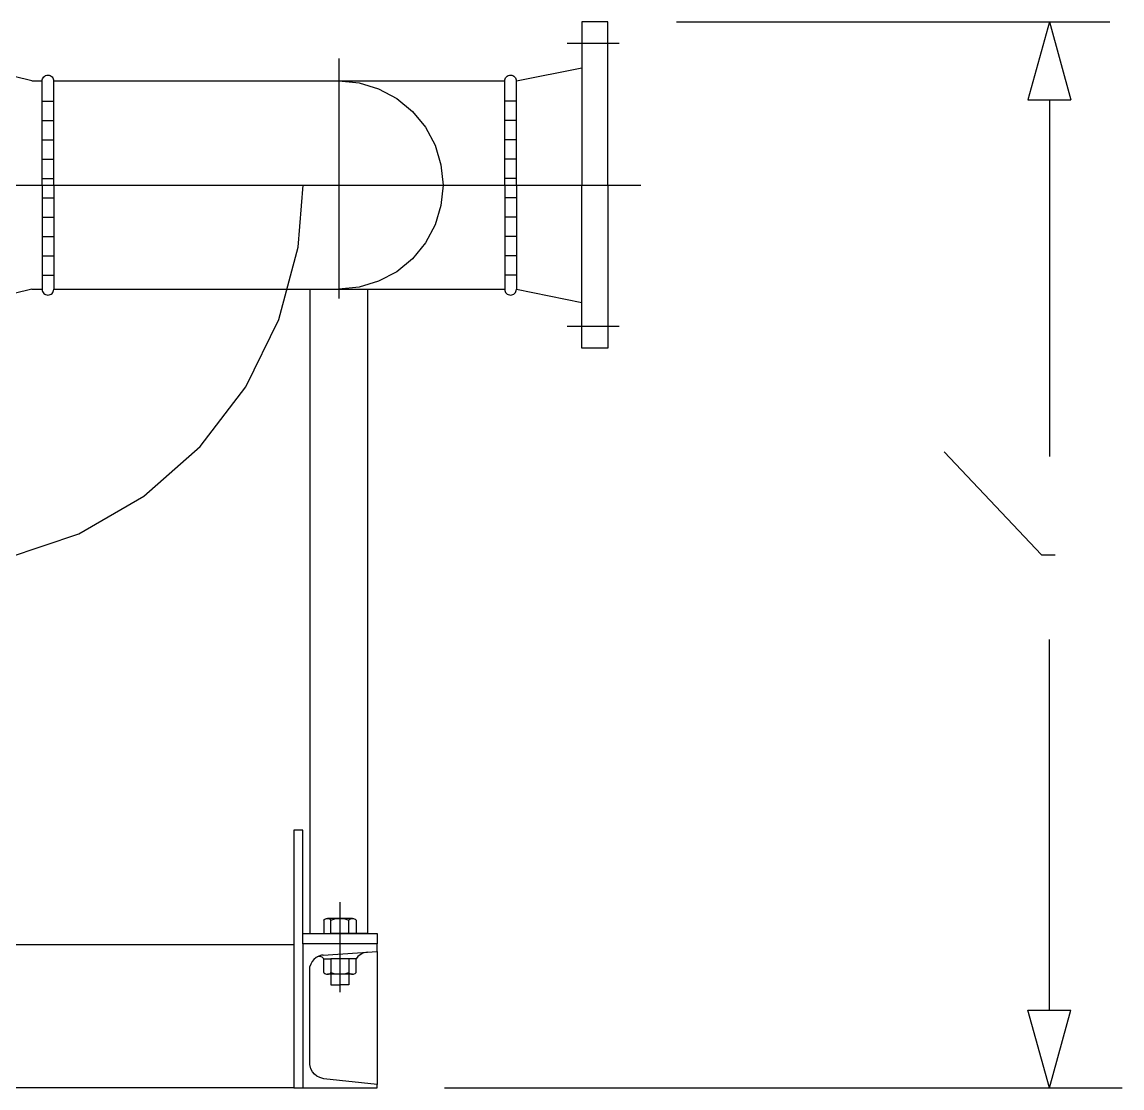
# Model space of a CAD drawing. Extents: x 476 to 1221, y 194 to 1004.
# Drawn here: x 900.6 to 1221.1, y 193.5 to 504.3 of the extents above; entities that cross this region are included whole.
import ezdxf

# ---------------------------------------------------------------- set-up
doc = ezdxf.new("R2010")
doc.units = 0
doc.header["$MEASUREMENT"] = 0
doc.layers.get('0').update_dxf_attribs({"linetype": 'CONTINUOUS'})
for name, color, linetype in [('-1', 7, 'CONTINUOUS'), ('1', 7, 'CONTINUOUS'), ('4', 7, 'CONTINUOUS')]:
    doc.layers.add(name, color=color, linetype=linetype)

msp = doc.modelspace()

# ---------------------------------------------------------------- linework, layer by layer
at = {"layer": '-1', "color": 5, "linetype": 'Continuous'}
msp.add_line((1197.65, 348.89), (1201.65, 348.89), dxfattribs=at)
at = {"linetype": 'Continuous'}
msp.add_line((1197.65, 348.89), (1169.33, 378.99), dxfattribs=at)
at = {"layer": '1', "color": 7, "linetype": 'Continuous'}
for p, q in [((1071.3, 504.27), (1063.7, 504.27)), ((1063.7, 504.27), (1063.7, 456.72)), ((1071.3, 456.72), (1071.3, 504.27)), ((903.46, 487.09), (887.43, 490.95)), ((1044.63, 487.09), (1063.7, 490.95)), ((906.42, 487.09), (906.45, 487.42)), ((906.45, 487.42), (906.55, 487.74)), ((906.55, 487.74), (906.71, 488.03)), ((906.71, 488.03), (906.92, 488.29)), ((906.92, 488.29), (907.18, 488.5)), ((907.18, 488.5), (907.47, 488.66)), ((907.47, 488.66), (907.79, 488.75)), ((907.79, 488.75), (908.12, 488.78)), ((908.12, 488.78), (908.45, 488.75)), ((908.45, 488.75), (908.77, 488.66)), ((908.77, 488.66), (909.06, 488.5)), ((909.06, 488.5), (909.32, 488.29)), ((909.32, 488.29), (909.53, 488.03)), ((909.53, 488.03), (909.69, 487.74)), ((909.69, 487.74), (909.79, 487.42)), ((909.79, 487.42), (909.82, 487.09)), ((1041.24, 487.09), (1041.27, 487.42)), ((1041.27, 487.42), (1041.36, 487.74)), ((1041.36, 487.74), (1041.52, 488.03)), ((1041.52, 488.03), (1041.73, 488.29)), ((1041.73, 488.29), (1041.99, 488.5)), ((1041.99, 488.5), (1042.28, 488.66)), ((1042.28, 488.66), (1042.6, 488.75)), ((1042.6, 488.75), (1042.93, 488.78)), ((1042.93, 488.78), (1043.27, 488.75)), ((1043.27, 488.75), (1043.58, 488.66)), ((1043.58, 488.66), (1043.88, 488.5)), ((1043.88, 488.5), (1044.14, 488.29)), ((1044.14, 488.29), (1044.35, 488.03)), ((1044.35, 488.03), (1044.5, 487.74)), ((1044.5, 487.74), (1044.6, 487.42)), ((1044.6, 487.42), (1044.63, 487.09)), ((903.46, 487.09), (906.42, 487.09)), ((906.42, 456.72), (906.42, 487.09)), ((909.82, 487.09), (1041.24, 487.09)), ((909.82, 456.72), (909.82, 487.09)), ((992.89, 487.09), (998.82, 486.5)), ((998.82, 486.5), (1004.51, 484.77)), ((1004.51, 484.77), (1009.76, 481.97)), ((1041.24, 456.72), (1041.24, 487.09)), ((1044.63, 456.72), (1044.63, 487.09)), ((906.42, 481.21), (909.82, 481.21)), ((1009.76, 481.97), (1014.36, 478.19)), ((1044.63, 481.21), (1041.24, 481.21)), ((1014.36, 478.19), (1018.14, 473.59)), ((906.42, 475.57), (909.82, 475.57)), ((1044.63, 475.57), (1041.24, 475.57)), ((1018.14, 473.59), (1020.95, 468.34)), ((906.42, 469.93), (909.82, 469.93)), ((1020.95, 468.34), (1022.67, 462.65)), ((1044.63, 469.93), (1041.24, 469.93)), ((906.42, 464.29), (909.82, 464.29)), ((1022.67, 462.65), (1023.26, 456.72)), ((1044.63, 464.29), (1041.24, 464.29)), ((906.42, 458.65), (909.82, 458.65)), ((1044.63, 458.65), (1041.24, 458.65)), ((906.42, 456.72), (906.42, 426.36)), ((909.82, 456.72), (909.82, 426.36)), ((1023.26, 456.72), (1022.67, 450.8)), ((1041.24, 456.72), (1041.24, 426.36)), ((1044.63, 456.72), (1044.63, 426.36)), ((1063.7, 409.17), (1063.7, 456.72)), ((1071.3, 456.72), (1071.3, 409.17)), ((906.42, 453.01), (909.82, 453.01)), ((1044.63, 453.01), (1041.24, 453.01)), ((1022.67, 450.8), (1020.95, 445.1)), ((906.42, 447.37), (909.82, 447.37)), ((1044.63, 447.37), (1041.24, 447.37)), ((1020.95, 445.1), (1018.14, 439.85)), ((906.42, 441.73), (909.82, 441.73)), ((1018.14, 439.85), (1014.36, 435.25)), ((1044.63, 441.73), (1041.24, 441.73)), ((906.42, 436.09), (909.82, 436.09)), ((1044.63, 436.09), (1041.24, 436.09)), ((1014.36, 435.25), (1009.76, 431.48)), ((906.42, 430.45), (909.82, 430.45)), ((1009.76, 431.48), (1004.51, 428.67)), ((1044.63, 430.45), (1041.24, 430.45)), ((903.46, 426.36), (887.43, 422.5)), ((903.46, 426.36), (906.42, 426.36)), ((906.42, 426.36), (906.45, 426.03)), ((909.79, 426.03), (909.82, 426.36)), ((909.82, 426.36), (1041.24, 426.36)), ((984.48, 426.36), (984.48, 238.5)), ((998.82, 426.94), (992.89, 426.36)), ((1004.51, 428.67), (998.82, 426.94)), ((1001.3, 426.36), (1001.3, 238.5)), ((1041.24, 426.36), (1041.27, 426.03)), ((1044.6, 426.03), (1044.63, 426.36)), ((1044.63, 426.36), (1063.7, 422.49)), ((906.45, 426.03), (906.55, 425.71)), ((906.55, 425.71), (906.71, 425.41)), ((906.71, 425.41), (906.92, 425.16)), ((906.92, 425.16), (907.18, 424.95)), ((907.18, 424.95), (907.47, 424.79)), ((907.47, 424.79), (907.79, 424.69)), ((907.79, 424.69), (908.12, 424.66)), ((908.12, 424.66), (908.45, 424.69)), ((908.45, 424.69), (908.77, 424.79)), ((908.77, 424.79), (909.06, 424.95)), ((909.06, 424.95), (909.32, 425.16)), ((909.32, 425.16), (909.53, 425.41)), ((909.53, 425.41), (909.69, 425.71)), ((909.69, 425.71), (909.79, 426.03)), ((1041.27, 426.03), (1041.36, 425.71)), ((1041.36, 425.71), (1041.52, 425.41)), ((1041.52, 425.41), (1041.73, 425.16)), ((1041.73, 425.16), (1041.99, 424.95)), ((1041.99, 424.95), (1042.28, 424.79)), ((1042.28, 424.79), (1042.6, 424.69)), ((1042.6, 424.69), (1042.93, 424.66)), ((1042.93, 424.66), (1043.27, 424.69)), ((1043.27, 424.69), (1043.58, 424.79)), ((1043.58, 424.79), (1043.88, 424.95)), ((1043.88, 424.95), (1044.14, 425.16)), ((1044.14, 425.16), (1044.35, 425.41)), ((1044.35, 425.41), (1044.5, 425.71)), ((1044.5, 425.71), (1044.6, 426.03)), ((1071.3, 409.17), (1063.7, 409.17)), ((982.45, 268.67), (979.75, 268.67)), ((979.75, 268.67), (979.75, 193.51)), ((982.45, 238.5), (982.45, 268.67)), ((988.52, 242.48), (988.56, 242.53)), ((988.52, 242.48), (988.52, 238.5)), ((988.56, 242.53), (988.78, 242.71)), ((988.78, 242.71), (989.02, 242.84)), ((989.02, 242.84), (989.29, 242.92)), ((989.29, 242.92), (989.57, 242.95)), ((996.86, 242.95), (989.57, 242.95)), ((989.57, 242.95), (989.85, 242.92)), ((989.85, 242.92), (990.11, 242.84)), ((990.11, 242.84), (990.36, 242.71)), ((990.36, 242.71), (990.57, 242.53)), ((990.57, 242.53), (990.62, 242.48)), ((990.62, 242.48), (991.76, 242.81)), ((990.62, 238.5), (990.62, 242.48)), ((990.62, 238.5), (990.62, 242.48)), ((991.76, 242.81), (993.22, 242.95)), ((993.22, 242.95), (994.67, 242.81)), ((994.67, 242.81), (995.81, 242.48)), ((995.81, 242.48), (995.86, 242.53)), ((995.81, 238.5), (995.81, 242.48)), ((995.86, 242.53), (996.07, 242.71)), ((996.07, 242.71), (996.32, 242.84)), ((996.32, 242.84), (996.58, 242.92)), ((996.58, 242.92), (996.86, 242.95)), ((996.86, 242.95), (997.14, 242.92)), ((997.14, 242.92), (997.41, 242.84)), ((997.41, 242.84), (997.65, 242.71)), ((997.65, 242.71), (997.87, 242.53)), ((997.87, 242.53), (997.91, 242.48)), ((997.91, 242.48), (997.91, 238.5)), ((982.45, 235.5), (982.45, 238.5)), ((982.45, 238.5), (1001.3, 238.5)), ((984.48, 238.5), (992.89, 238.5)), ((988.52, 238.5), (990.62, 238.5)), ((995.81, 238.5), (990.62, 238.5)), ((1001.3, 238.5), (992.89, 238.5)), ((997.91, 238.5), (995.81, 238.5)), ((1001.3, 238.5), (1004.1, 238.5)), ((1004.1, 238.5), (1004.1, 235.5)), ((831.36, 235.34), (979.75, 235.34)), ((982.45, 235.5), (982.45, 193.51)), ((1004.1, 235.5), (982.45, 235.5)), ((1004.1, 233.28), (1004.1, 235.5)), ((985.65, 231.01), (985.11, 230.36)), ((986.3, 231.55), (985.65, 231.01)), ((987.04, 231.94), (986.3, 231.55)), ((986.71, 231.78), (986.57, 231.71)), ((986.98, 231.86), (986.71, 231.78)), ((987.25, 231.89), (986.98, 231.86)), ((987.84, 232.19), (987.04, 231.94)), ((987.53, 231.86), (987.25, 231.89)), ((987.8, 231.78), (987.53, 231.86)), ((988.04, 231.65), (987.8, 231.78)), ((988.32, 232.25), (987.84, 232.19)), ((988.26, 231.47), (988.04, 231.65)), ((988.44, 231.26), (988.26, 231.47)), ((988.32, 232.25), (1004.1, 233.28)), ((988.52, 231.12), (988.44, 231.26)), ((988.52, 227.14), (988.52, 231.12)), ((988.52, 231.12), (990.62, 231.12)), ((990.62, 231.12), (990.62, 227.14)), ((995.81, 231.12), (990.62, 231.12)), ((990.62, 231.12), (990.62, 227.14)), ((997.91, 231.12), (995.81, 231.12)), ((995.81, 231.12), (995.81, 227.14)), ((997.93, 231.15), (997.91, 231.12)), ((997.91, 227.14), (997.91, 231.12)), ((998.48, 231.82), (997.93, 231.15)), ((999.15, 232.37), (998.48, 231.82)), ((999.91, 232.77), (999.15, 232.37)), ((1000.73, 233.02), (999.91, 232.77)), ((1001.31, 233.1), (1000.73, 233.02)), ((1004.1, 233.28), (1004.1, 194.51)), ((984.72, 229.62), (984.48, 228.88)), ((984.48, 200.21), (984.48, 228.88)), ((985.11, 230.36), (984.72, 229.62)), ((988.52, 227.14), (988.56, 227.09)), ((988.56, 227.09), (988.78, 226.92)), ((988.78, 226.92), (989.02, 226.79)), ((989.02, 226.79), (989.29, 226.7)), ((989.29, 226.7), (989.57, 226.68)), ((989.57, 226.68), (989.85, 226.7)), ((996.86, 226.68), (989.57, 226.68)), ((989.85, 226.7), (990.11, 226.79)), ((990.11, 226.79), (990.36, 226.92)), ((990.36, 226.92), (990.57, 227.09)), ((990.57, 227.09), (990.62, 227.14)), ((990.59, 226.68), (990.59, 223.62)), ((990.62, 227.14), (991.76, 226.82)), ((991.76, 226.82), (993.22, 226.68)), ((993.22, 226.68), (994.67, 226.82)), ((994.67, 226.82), (995.81, 227.14)), ((995.81, 227.14), (995.86, 227.09)), ((995.84, 226.68), (995.84, 223.62)), ((995.86, 227.09), (996.07, 226.92)), ((996.07, 226.92), (996.32, 226.79)), ((996.32, 226.79), (996.58, 226.7)), ((996.58, 226.7), (996.86, 226.68)), ((996.86, 226.68), (997.14, 226.7)), ((997.14, 226.7), (997.41, 226.79)), ((997.41, 226.79), (997.65, 226.92)), ((997.65, 226.92), (997.87, 227.09)), ((997.87, 227.09), (997.91, 227.14)), ((990.59, 223.62), (993.22, 223.62)), ((995.84, 223.62), (993.22, 223.62)), ((984.53, 199.95), (984.48, 200.21)), ((984.79, 199.07), (984.53, 199.95)), ((985.23, 198.26), (984.79, 199.07)), ((985.81, 197.55), (985.23, 198.26)), ((986.52, 196.97), (985.81, 197.55)), ((987.33, 196.54), (986.52, 196.97)), ((988.2, 196.27), (987.33, 196.54)), ((988.57, 196.21), (988.2, 196.27)), ((1004.1, 194.51), (988.57, 196.21)), ((979.75, 193.51), (744.57, 193.51)), ((979.75, 193.51), (1004.1, 193.51)), ((1004.1, 193.51), (1004.1, 194.51))]:
    msp.add_line(p, q, dxfattribs=at)
at = {"layer": '1', "color": 3, "linetype": 'Continuous'}
for p, q in [((1091.28, 504.27), (1217.57, 504.27)), ((1199.98, 481.6), (1199.98, 377.56)), ((1199.98, 216.18), (1199.98, 324.21)), ((1023.69, 193.51), (1221.13, 193.51))]:
    msp.add_line(p, q, dxfattribs=at)
at = {"layer": '1', "color": 4, "linetype": 'Continuous'}
for p, q in [((1074.63, 497.96), (1059.48, 497.96)), ((992.89, 493.58), (992.89, 423.64)), ((476.33, 456.72), (1080.92, 456.72)), ((981.07, 438.64), (982.55, 456.72)), ((975.43, 417.5), (981.07, 438.64)), ((965.77, 397.87), (975.43, 417.5)), ((1074.63, 415.48), (1059.48, 415.48)), ((952.47, 380.5), (965.77, 397.87)), ((936.03, 366.05), (952.47, 380.5)), ((917.09, 355.1), (936.03, 366.05)), ((896.38, 348.04), (917.09, 355.1)), ((993.22, 247.67), (993.22, 221.45))]:
    msp.add_line(p, q, dxfattribs=at)
at = {"layer": '4', "color": 3, "linetype": 'Continuous'}
for p, q in [((1199.98, 504.27), (1193.71, 481.6)), ((1199.98, 504.27), (1206.25, 481.6)), ((1193.71, 481.6), (1206.25, 481.6)), ((1193.71, 481.6), (1206.25, 481.6)), ((1193.71, 216.18), (1206.25, 216.18)), ((1199.98, 193.51), (1193.71, 216.18)), ((1193.71, 216.18), (1206.25, 216.18)), ((1199.98, 193.51), (1206.25, 216.18))]:
    msp.add_line(p, q, dxfattribs=at)

doc.saveas('drawing.dxf')
